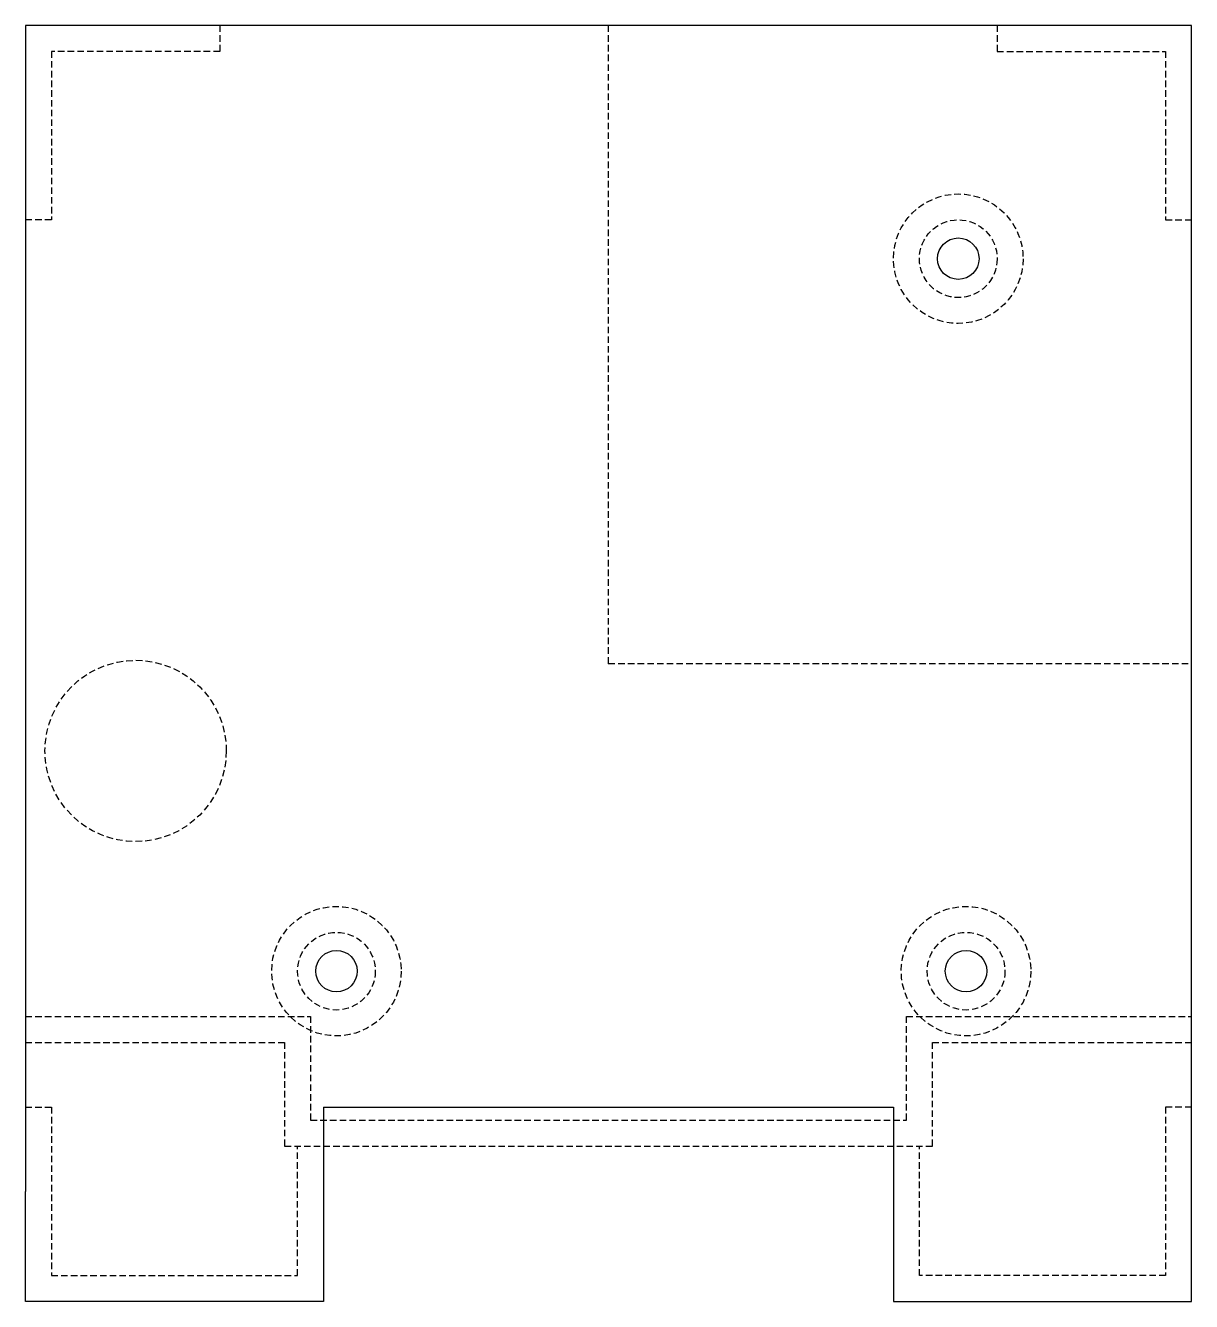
# Model space of a CAD drawing. Header units: millimetres. Extents: x -45 to 45, y -49.3 to 49.3.
import ezdxf

# ---------------------------------------------------------------- set-up
doc = ezdxf.new("R2010")
doc.units = ezdxf.units.MM
doc.linetypes.add('DASHED', pattern=[0.75, 0.5, -0.25])
doc.layers.get('0').update_dxf_attribs({"linetype": 'CONTINUOUS'})

msp = doc.modelspace()

# ---------------------------------------------------------------- linework, layer by layer
at = {"linetype": 'DASHED'}
for p, q in [((-30, 49.25), (-30, 47.25)), ((30, 49.25), (30, 47.25)), ((0, 0), (0, 49.25)), ((-30, 47.25), (-43, 47.25)), ((-43, 47.25), (-43, 34.25)), ((30, 47.25), (43, 47.25)), ((43, 47.25), (43, 34.25)), ((-43, 34.25), (-45, 34.25)), ((43, 34.25), (45, 34.25)), ((0, 0), (45, 0)), ((-45, -27.25), (-23, -27.25)), ((-23, -27.25), (-23, -35.25)), ((23, -35.25), (23, -27.25)), ((23, -27.25), (45, -27.25)), ((-45, -29.25), (-25, -29.25)), ((-25, -29.25), (-25, -37.25)), ((25, -37.25), (25, -29.25)), ((25, -29.25), (45, -29.25)), ((-45, -34.25), (-43, -34.25)), ((-43, -34.25), (-43, -47.25)), ((45, -34.25), (43, -34.25)), ((43, -34.25), (43, -47.25)), ((-23, -35.25), (23, -35.25)), ((-25, -37.25), (25, -37.25)), ((-24, -47.25), (-24, -37.25)), ((24, -47.25), (24, -37.25)), ((-43, -47.25), (-24, -47.25)), ((43, -47.25), (24, -47.25))]:
    msp.add_line(p, q, dxfattribs=at)
for p, q in [((45, 49.25), (-45, 49.25)), ((-45, 49.25), (-45, -40.75)), ((45, -49.25), (45, 49.25)), ((-22, -34.25), (-22, -49.25)), ((-22, -34.25), (22, -34.25)), ((22, -34.25), (22, -49.25)), ((-45, -49.25), (-45, -40.75)), ((-22, -49.25), (-45, -49.25)), ((22, -49.25), (45, -49.25))]:
    msp.add_line(p, q)
for centre, radius in [((27, 31.25), 5), ((27, 31.25), 3), ((-36.5, -6.75), 7), ((-21, -23.75), 5), ((27.6, -23.75), 5), ((-21, -23.75), 3), ((27.6, -23.75), 3)]:
    msp.add_circle(centre, radius, dxfattribs=at)
for centre in [(27, 31.25), (-21, -23.75), (27.6, -23.75)]:
    msp.add_circle(centre, 1.6)
msp.add_point((0, 0))

doc.saveas('drawing.dxf')
